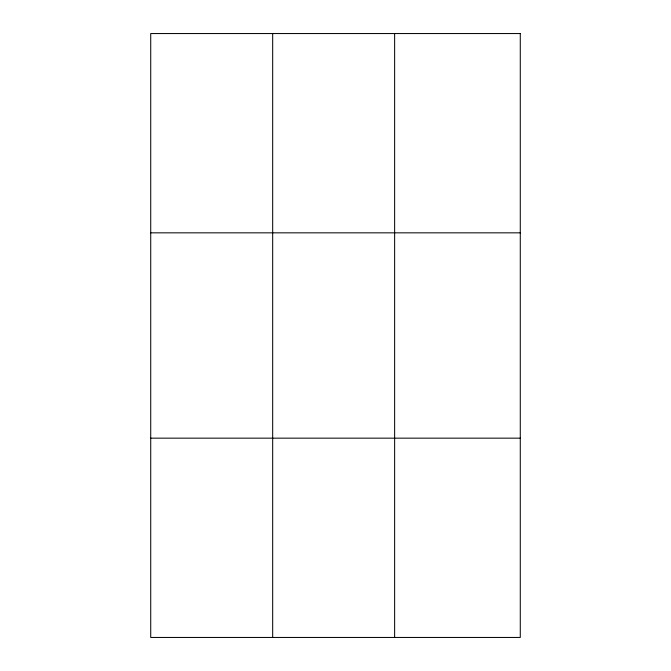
<?xml version="1.0" encoding="UTF-8"?>
<svg xmlns="http://www.w3.org/2000/svg" width="671" height="671" viewBox="0 0 671 671"><rect width="100%" height="100%" fill="white"/><g stroke="black" fill="none" stroke-linecap="round" stroke-linejoin="round"><path stroke-width="1.01" d="M272.678 33.55L272.678 637.45M394.632 33.55L394.632 637.45M150.723 232.837L520.277 232.837M150.723 438.163L520.277 438.163M520.277 33.55L520.277 637.45L150.723 637.45L150.723 33.55L520.277 33.55"/></g></svg>
